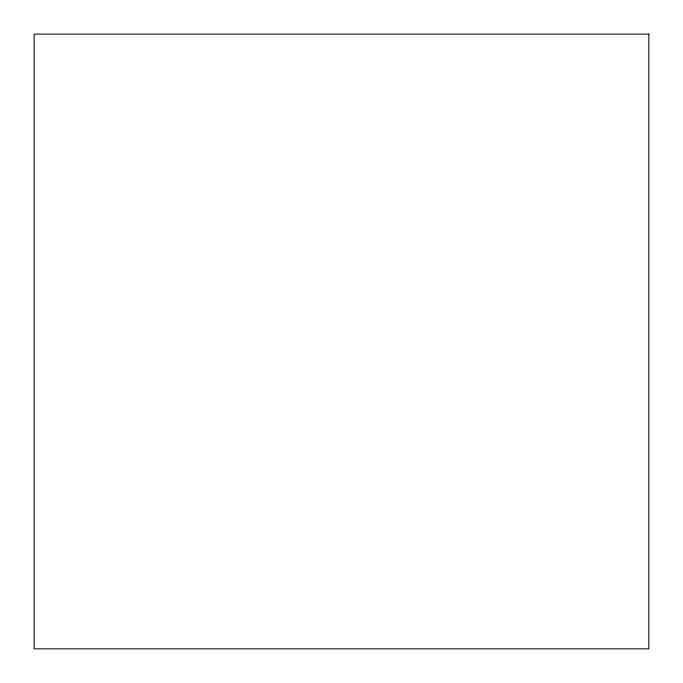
<?xml version="1.0" encoding="UTF-8"?>
<svg xmlns="http://www.w3.org/2000/svg" width="683" height="683" viewBox="0 0 683 683"><rect width="100%" height="100%" fill="white"/><g stroke="black" fill="none" stroke-linecap="round" stroke-linejoin="round"><path stroke-width="1.02" d="M648.85 34.15L34.15 34.15L34.15 648.85L648.85 648.85L648.85 34.15"/></g></svg>
